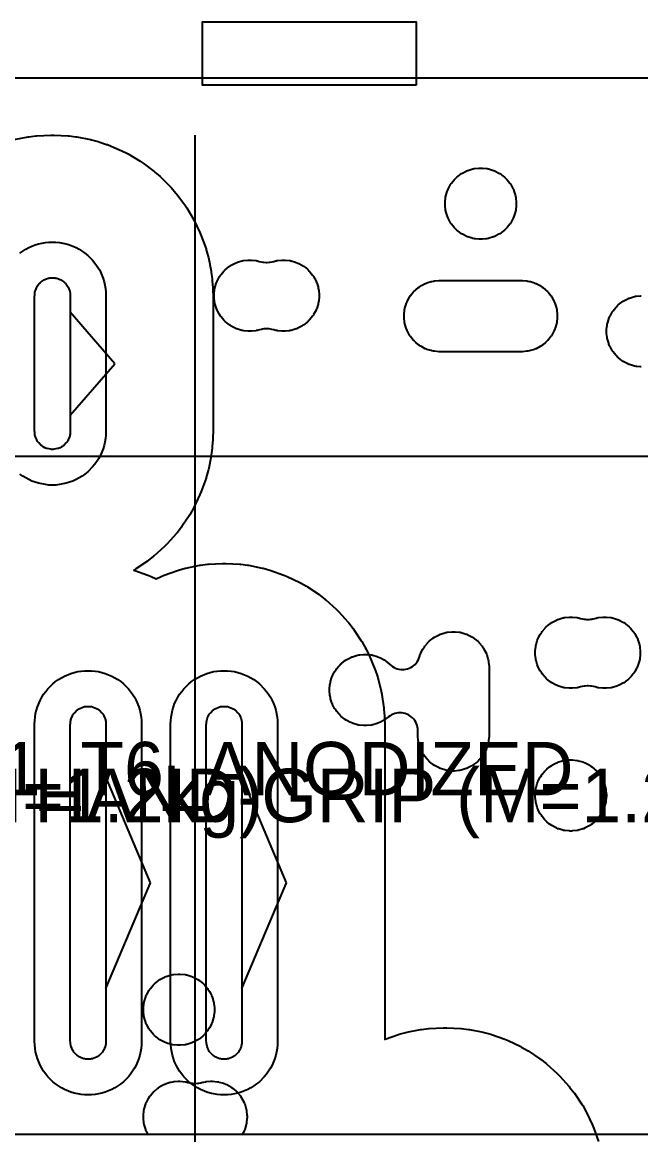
# Model space of a CAD drawing. Header units: metres. Extents: x -26 to 187, y -129 to 38.
# Drawn here: x 16.3 to 51, y -59 to 3.3 of the extents above; entities that cross this region are included whole.
import ezdxf

# ---------------------------------------------------------------- set-up
doc = ezdxf.new("R2010")
doc.units = ezdxf.units.M
for name, color, linetype in [('上锡区', 2, 'Continuous'), ('人机工程手柄', 3, 'Continuous'), ('压扣压舌', 31, 'Continuous'), ('导流倒角', 14, 'Continuous'), ('氮气保护', 130, 'Continuous'), ('沉板区', 1, 'Continuous'), ('耐磨导轨', 4, 'Continuous'), ('避位区', 6, 'Continuous')]:
    doc.layers.add(name, color=color, linetype=linetype)

msp = doc.modelspace()

# ---------------------------------------------------------------- linework, layer by layer
at = {"layer": '上锡区'}
for points in [[(17, -12.049), (17.005, -11.951), (17.014, -11.854), (17.022, -11.805), (17.033, -11.758), (17.048, -11.711), (17.122, -11.531), (17.145, -11.488), (17.171, -11.446), (17.2, -11.406), (17.262, -11.331), (17.295, -11.295), (17.331, -11.262), (17.368, -11.231), (17.531, -11.122), (17.574, -11.099), (17.618, -11.078), (17.664, -11.062), (17.758, -11.033), (17.805, -11.022), (17.854, -11.014), (17.902, -11.01), (18.098, -11.01), (18.146, -11.014), (18.195, -11.022), (18.242, -11.033), (18.336, -11.062), (18.382, -11.078), (18.426, -11.099), (18.469, -11.122), (18.632, -11.231), (18.669, -11.262), (18.705, -11.295), (18.738, -11.331), (18.769, -11.368), (18.878, -11.531), (18.952, -11.711), (18.967, -11.758), (18.978, -11.805), (18.986, -11.854), (18.995, -11.951), (19, -12.049), (19, -19.571), (18.995, -19.669), (18.986, -19.766), (18.978, -19.815), (18.967, -19.862), (18.952, -19.909), (18.878, -20.089), (18.855, -20.132), (18.829, -20.174), (18.8, -20.214), (18.769, -20.251), (18.631, -20.389), (18.594, -20.42), (18.554, -20.449), (18.512, -20.475), (18.426, -20.521), (18.382, -20.542), (18.336, -20.558), (18.289, -20.572), (18.097, -20.61), (18.049, -20.615), (18, -20.618), (17.951, -20.615), (17.903, -20.61), (17.711, -20.572), (17.664, -20.558), (17.618, -20.542), (17.574, -20.521), (17.488, -20.475), (17.446, -20.449), (17.406, -20.42), (17.369, -20.389), (17.231, -20.251), (17.2, -20.214), (17.171, -20.174), (17.145, -20.132), (17.122, -20.089), (17.048, -19.909), (17.033, -19.862), (17.022, -19.815), (17.014, -19.766), (17.005, -19.669), (17, -19.571), (17, -12.049)], [(19, -36.049), (19.005, -35.951), (19.014, -35.854), (19.022, -35.805), (19.033, -35.758), (19.048, -35.711), (19.122, -35.531), (19.145, -35.488), (19.171, -35.446), (19.2, -35.406), (19.231, -35.369), (19.369, -35.231), (19.406, -35.2), (19.446, -35.171), (19.488, -35.145), (19.531, -35.122), (19.711, -35.048), (19.758, -35.033), (19.805, -35.022), (19.854, -35.014), (19.902, -35.01), (20.098, -35.01), (20.146, -35.014), (20.195, -35.022), (20.242, -35.033), (20.289, -35.048), (20.469, -35.122), (20.512, -35.145), (20.554, -35.171), (20.594, -35.2), (20.631, -35.231), (20.769, -35.369), (20.8, -35.406), (20.829, -35.446), (20.855, -35.488), (20.878, -35.531), (20.952, -35.711), (20.967, -35.758), (20.978, -35.805), (20.986, -35.854), (20.995, -35.951), (21, -36.049), (21, -53.731), (20.995, -53.829), (20.986, -53.926), (20.978, -53.975), (20.967, -54.022), (20.952, -54.069), (20.878, -54.249), (20.855, -54.292), (20.829, -54.334), (20.8, -54.374), (20.769, -54.411), (20.631, -54.549), (20.594, -54.58), (20.554, -54.609), (20.512, -54.635), (20.469, -54.658), (20.289, -54.732), (20.242, -54.747), (20.195, -54.758), (20.146, -54.766), (20.098, -54.77), (19.902, -54.77), (19.854, -54.766), (19.805, -54.758), (19.758, -54.747), (19.711, -54.732), (19.531, -54.658), (19.488, -54.635), (19.446, -54.609), (19.406, -54.58), (19.369, -54.549), (19.231, -54.411), (19.2, -54.374), (19.171, -54.334), (19.145, -54.292), (19.122, -54.249), (19.048, -54.069), (19.033, -54.022), (19.022, -53.975), (19.014, -53.926), (19.005, -53.829), (19, -53.731), (19, -36.049)], [(26.62, -36.049), (26.625, -35.951), (26.63, -35.903), (26.668, -35.711), (26.682, -35.664), (26.698, -35.618), (26.719, -35.574), (26.765, -35.488), (26.791, -35.446), (26.82, -35.406), (26.851, -35.369), (26.989, -35.231), (27.026, -35.2), (27.066, -35.171), (27.108, -35.145), (27.151, -35.122), (27.331, -35.048), (27.378, -35.033), (27.425, -35.022), (27.474, -35.014), (27.522, -35.01), (27.718, -35.01), (27.766, -35.014), (27.815, -35.022), (27.862, -35.033), (27.909, -35.048), (28.089, -35.122), (28.132, -35.145), (28.174, -35.171), (28.214, -35.2), (28.251, -35.231), (28.389, -35.369), (28.42, -35.406), (28.449, -35.446), (28.475, -35.488), (28.521, -35.574), (28.542, -35.618), (28.558, -35.664), (28.572, -35.711), (28.61, -35.903), (28.615, -35.951), (28.62, -36.049), (28.62, -53.731), (28.615, -53.829), (28.61, -53.877), (28.572, -54.069), (28.558, -54.116), (28.542, -54.162), (28.521, -54.206), (28.475, -54.292), (28.449, -54.334), (28.42, -54.374), (28.389, -54.411), (28.251, -54.549), (28.214, -54.58), (28.174, -54.609), (28.132, -54.635), (28.089, -54.658), (27.909, -54.732), (27.862, -54.747), (27.815, -54.758), (27.766, -54.766), (27.718, -54.77), (27.522, -54.77), (27.474, -54.766), (27.425, -54.758), (27.378, -54.747), (27.331, -54.732), (27.151, -54.658), (27.108, -54.635), (27.066, -54.609), (27.026, -54.58), (26.989, -54.549), (26.851, -54.411), (26.82, -54.374), (26.791, -54.334), (26.765, -54.292), (26.719, -54.206), (26.698, -54.162), (26.682, -54.116), (26.668, -54.069), (26.63, -53.877), (26.625, -53.829), (26.62, -53.731), (26.62, -36.049)]]:
    msp.add_lwpolyline(points, dxfattribs=at)
at = {"layer": '人机工程手柄'}
for points in [[(-16.991, -58.991), (-17, -58.804), (-17, -21.196), (-16.991, -21.009), (-16.804, -21), (87.804, -21), (87.991, -21.009), (88, -21.196), (88, -58.804), (87.991, -58.991), (87.804, -59), (-16.804, -59), (-16.991, -58.991)], [(12.009, -58.991), (12, -58.804), (12, -21.196), (12.009, -21.009), (12.196, -21), (116.804, -21), (116.991, -21.009), (117, -21.196), (117, -58.804), (116.991, -58.991), (116.804, -59), (12.196, -59), (12.009, -58.991)]]:
    msp.add_lwpolyline(points, close=True, dxfattribs=at)
at = {"layer": '压扣压舌'}
msp.add_lwpolyline([(38.4, -0.19), (38.4, 3.31), (26.4, 3.31), (26.4, -0.19), (38.4, -0.19)], close=True, dxfattribs=at)
at = {"layer": '导流倒角'}
for p, q in [((21.5, -15.814), (19, -12.931)), ((19, -18.696), (21.5, -15.814)), ((23.5, -44.89), (21, -38.962)), ((31.12, -44.89), (28.62, -38.962)), ((21, -50.818), (23.5, -44.89)), ((28.62, -50.818), (31.12, -44.89))]:
    msp.add_line(p, q, dxfattribs=at)
for points in [[(16.176, -9.623), (16.502, -9.405), (16.675, -9.312), (16.852, -9.228), (17.037, -9.162), (17.224, -9.105), (17.415, -9.058), (17.609, -9.029), (17.804, -9.01), (18.196, -9.01), (18.391, -9.029), (18.585, -9.058), (18.776, -9.105), (18.963, -9.162), (19.148, -9.228), (19.325, -9.312), (19.498, -9.405), (19.824, -9.623), (19.976, -9.747), (20.121, -9.879), (20.253, -10.024), (20.377, -10.176), (20.65, -10.584), (20.838, -11.037), (20.895, -11.224), (20.942, -11.415), (20.971, -11.609), (20.99, -11.804), (21, -12), (21, -19.62), (20.99, -19.816), (20.971, -20.011), (20.942, -20.205), (20.895, -20.396), (20.838, -20.583), (20.688, -20.945), (20.595, -21.118), (20.494, -21.287), (20.377, -21.444), (20.253, -21.596), (19.976, -21.873), (19.824, -21.997), (19.667, -22.114), (19.498, -22.215), (19.325, -22.308), (19.148, -22.392), (18.963, -22.458), (18.776, -22.515), (18.391, -22.591), (18.196, -22.61), (18, -22.62), (17.804, -22.61), (17.609, -22.591), (17.224, -22.515), (17.037, -22.458), (16.852, -22.392), (16.675, -22.308), (16.502, -22.215), (16.333, -22.114), (16.176, -21.997)], [(17, -36), (17.01, -35.804), (17.029, -35.609), (17.058, -35.415), (17.105, -35.224), (17.162, -35.037), (17.312, -34.675), (17.405, -34.502), (17.506, -34.333), (17.623, -34.176), (17.747, -34.024), (18.024, -33.747), (18.176, -33.623), (18.333, -33.506), (18.502, -33.405), (18.675, -33.312), (19.037, -33.162), (19.224, -33.105), (19.415, -33.058), (19.609, -33.029), (19.804, -33.01), (20.196, -33.01), (20.391, -33.029), (20.585, -33.058), (20.776, -33.105), (20.963, -33.162), (21.325, -33.312), (21.498, -33.405), (21.667, -33.506), (21.824, -33.623), (21.976, -33.747), (22.253, -34.024), (22.377, -34.176), (22.494, -34.333), (22.595, -34.502), (22.688, -34.675), (22.838, -35.037), (22.895, -35.224), (22.942, -35.415), (22.971, -35.609), (22.99, -35.804), (23, -36), (23, -53.78), (22.99, -53.976), (22.971, -54.171), (22.942, -54.365), (22.895, -54.556), (22.838, -54.743), (22.688, -55.105), (22.595, -55.278), (22.494, -55.447), (22.377, -55.604), (22.253, -55.756), (21.976, -56.033), (21.824, -56.157), (21.667, -56.274), (21.498, -56.375), (21.325, -56.468), (20.963, -56.618), (20.776, -56.675), (20.585, -56.722), (20.391, -56.751), (20.196, -56.77), (19.804, -56.77), (19.609, -56.751), (19.415, -56.722), (19.224, -56.675), (19.037, -56.618), (18.675, -56.468), (18.502, -56.375), (18.333, -56.274), (18.176, -56.157), (18.024, -56.033), (17.747, -55.756), (17.623, -55.604), (17.506, -55.447), (17.405, -55.278), (17.312, -55.105), (17.162, -54.743), (17.105, -54.556), (17.058, -54.365), (17.029, -54.171), (17.01, -53.976), (17, -53.78), (17, -36)], [(24.62, -36), (24.63, -35.804), (24.649, -35.609), (24.725, -35.224), (24.782, -35.037), (24.848, -34.852), (24.932, -34.675), (25.025, -34.502), (25.126, -34.333), (25.243, -34.176), (25.367, -34.024), (25.644, -33.747), (25.796, -33.623), (25.953, -33.506), (26.122, -33.405), (26.295, -33.312), (26.657, -33.162), (26.844, -33.105), (27.035, -33.058), (27.229, -33.029), (27.424, -33.01), (27.816, -33.01), (28.011, -33.029), (28.205, -33.058), (28.396, -33.105), (28.583, -33.162), (28.945, -33.312), (29.118, -33.405), (29.287, -33.506), (29.444, -33.623), (29.596, -33.747), (29.873, -34.024), (29.997, -34.176), (30.114, -34.333), (30.215, -34.502), (30.308, -34.675), (30.392, -34.852), (30.458, -35.037), (30.515, -35.224), (30.591, -35.609), (30.61, -35.804), (30.62, -36), (30.62, -53.78), (30.61, -53.976), (30.591, -54.171), (30.515, -54.556), (30.458, -54.743), (30.392, -54.928), (30.308, -55.105), (30.215, -55.278), (30.114, -55.447), (29.997, -55.604), (29.873, -55.756), (29.596, -56.033), (29.444, -56.157), (29.287, -56.274), (29.118, -56.375), (28.945, -56.468), (28.583, -56.618), (28.396, -56.675), (28.205, -56.722), (28.011, -56.751), (27.816, -56.77), (27.424, -56.77), (27.229, -56.751), (27.035, -56.722), (26.844, -56.675), (26.657, -56.618), (26.295, -56.468), (26.122, -56.375), (25.953, -56.274), (25.796, -56.157), (25.644, -56.033), (25.367, -55.756), (25.243, -55.604), (25.126, -55.447), (25.025, -55.278), (24.932, -55.105), (24.848, -54.928), (24.782, -54.743), (24.725, -54.556), (24.649, -54.171), (24.63, -53.976), (24.62, -53.78), (24.62, -36)]]:
    msp.add_lwpolyline(points, dxfattribs=at)
at = {"layer": '氮气保护'}
msp.add_line((26.005, -79), (26.005, -3.01), dxfattribs=at)
msp.add_lwpolyline([(15.862, -3.261), (16.632, -3.108), (16.68, -3.101), (17.07, -3.053), (17.118, -3.048), (17.902, -3.01), (18.098, -3.01), (18.882, -3.048), (18.93, -3.053), (19.32, -3.101), (19.368, -3.108), (20.138, -3.261), (20.186, -3.273), (20.564, -3.378), (20.658, -3.406), (21.031, -3.53), (21.077, -3.546), (21.802, -3.846), (21.846, -3.867), (22.197, -4.044), (22.24, -4.067), (22.913, -4.47), (23.076, -4.579), (23.707, -5.047), (23.744, -5.078), (24.042, -5.334), (24.078, -5.367), (24.633, -5.922), (24.666, -5.958), (24.922, -6.256), (24.953, -6.293), (25.421, -6.924), (25.529, -7.086), (25.933, -7.76), (26.269, -8.469), (26.343, -8.65), (26.608, -9.389), (26.622, -9.436), (26.727, -9.814), (26.739, -9.862), (26.892, -10.632), (26.899, -10.68), (26.947, -11.07), (26.957, -11.167), (26.986, -11.559), (26.99, -11.657), (27, -12.049), (27, -19.571), (26.99, -19.963), (26.986, -20.061), (26.957, -20.453), (26.947, -20.55), (26.899, -20.94), (26.892, -20.988), (26.739, -21.758), (26.727, -21.806), (26.622, -22.184), (26.608, -22.231), (26.343, -22.97), (26.269, -23.151), (25.933, -23.861), (25.91, -23.903), (25.716, -24.245), (25.691, -24.287), (25.255, -24.94), (25.226, -24.979), (24.984, -25.289), (24.954, -25.326), (24.426, -25.908), (24.288, -26.046), (23.706, -26.574), (23.669, -26.604), (23.359, -26.846), (23.32, -26.875), (22.667, -27.311), (22.625, -27.336), (22.556, -27.376), (22.564, -27.378), (22.611, -27.392), (23.35, -27.657), (23.531, -27.731), (23.81, -27.863), (24.089, -27.731), (24.27, -27.657), (25.009, -27.392), (25.056, -27.378), (25.434, -27.273), (25.482, -27.261), (26.252, -27.108), (26.3, -27.101), (26.69, -27.053), (26.738, -27.048), (27.522, -27.01), (27.718, -27.01), (28.502, -27.048), (28.55, -27.053), (28.94, -27.101), (28.988, -27.108), (29.758, -27.261), (29.806, -27.273), (30.184, -27.378), (30.231, -27.392), (30.97, -27.657), (31.151, -27.731), (31.861, -28.067), (31.903, -28.09), (32.245, -28.284), (32.287, -28.309), (32.94, -28.745), (32.979, -28.774), (33.289, -29.016), (33.326, -29.046), (33.908, -29.574), (34.046, -29.712), (34.574, -30.294), (34.604, -30.331), (34.846, -30.641), (34.875, -30.68), (35.311, -31.333), (35.336, -31.375), (35.53, -31.717), (35.576, -31.803), (35.753, -32.154), (35.774, -32.198), (36.074, -32.923), (36.09, -32.969), (36.214, -33.342), (36.228, -33.389), (36.419, -34.15), (36.457, -34.342), (36.572, -35.119), (36.577, -35.167), (36.606, -35.559), (36.61, -35.657), (36.62, -36.049), (36.62, -53.669), (36.65, -53.657), (37.389, -53.392), (37.436, -53.378), (37.814, -53.273), (37.862, -53.261), (38.632, -53.108), (38.68, -53.101), (39.07, -53.053), (39.118, -53.048), (39.902, -53.01), (40.098, -53.01), (40.882, -53.048), (40.93, -53.053), (41.32, -53.101), (41.368, -53.108), (42.138, -53.261), (42.186, -53.273), (42.564, -53.378), (42.611, -53.392), (43.35, -53.657), (43.531, -53.731), (44.241, -54.067), (44.283, -54.09), (44.625, -54.284), (44.667, -54.309), (45.32, -54.745), (45.359, -54.774), (45.669, -55.016), (45.706, -55.046), (46.288, -55.574), (46.426, -55.712), (46.954, -56.294), (46.984, -56.331), (47.226, -56.641), (47.255, -56.68), (47.691, -57.333), (47.716, -57.375), (47.91, -57.717), (47.933, -57.759), (48.269, -58.469), (48.343, -58.65), (48.608, -59.389)], dxfattribs=at)
at = {"layer": '沉板区'}
msp.add_lwpolyline([(0.724, 0.2), (99.276, 0.2)], dxfattribs=at)
at = {"layer": '避位区'}
for points in [[(40.037, -7.216), (40.034, -7.191), (40.01, -6.948), (40.007, -6.899), (40.007, -6.801), (40.01, -6.752), (40.034, -6.509), (40.037, -6.484), (40.046, -6.436), (40.053, -6.413), (40.124, -6.179), (40.14, -6.132), (40.178, -6.042), (40.199, -5.998), (40.314, -5.782), (40.326, -5.761), (40.353, -5.72), (40.368, -5.701), (40.523, -5.512), (40.556, -5.475), (40.625, -5.406), (40.662, -5.373), (40.813, -5.249), (40.852, -5.22), (40.933, -5.166), (40.975, -5.141), (41.191, -5.025), (41.213, -5.014), (41.258, -4.996), (41.282, -4.988), (41.563, -4.903), (41.586, -4.896), (41.634, -4.887), (41.659, -4.884), (41.902, -4.86), (41.951, -4.857), (42.049, -4.857), (42.098, -4.86), (42.341, -4.884), (42.366, -4.887), (42.414, -4.896), (42.437, -4.903), (42.718, -4.988), (42.742, -4.996), (42.787, -5.014), (42.809, -5.025), (43.025, -5.141), (43.067, -5.166), (43.148, -5.22), (43.187, -5.249), (43.338, -5.373), (43.375, -5.406), (43.444, -5.475), (43.477, -5.512), (43.632, -5.701), (43.647, -5.72), (43.674, -5.761), (43.686, -5.782), (43.825, -6.041), (43.836, -6.063), (43.854, -6.108), (43.862, -6.132), (43.933, -6.366), (43.945, -6.413), (43.964, -6.509), (43.971, -6.558), (43.99, -6.752), (43.993, -6.801), (43.993, -6.899), (43.99, -6.948), (43.966, -7.191), (43.963, -7.216), (43.954, -7.264), (43.947, -7.287), (43.876, -7.521), (43.86, -7.568), (43.822, -7.658), (43.801, -7.702), (43.686, -7.918), (43.674, -7.939), (43.647, -7.98), (43.632, -7.999), (43.477, -8.188), (43.444, -8.225), (43.375, -8.294), (43.338, -8.327), (43.187, -8.451), (43.148, -8.48), (43.067, -8.534), (43.025, -8.559), (42.809, -8.675), (42.787, -8.686), (42.742, -8.704), (42.718, -8.712), (42.484, -8.783), (42.437, -8.795), (42.341, -8.814), (42.292, -8.821), (42.098, -8.84), (42.049, -8.843), (41.951, -8.843), (41.902, -8.84), (41.708, -8.821), (41.659, -8.814), (41.563, -8.795), (41.516, -8.783), (41.282, -8.712), (41.258, -8.704), (41.213, -8.686), (41.191, -8.675), (40.975, -8.559), (40.933, -8.534), (40.852, -8.48), (40.813, -8.451), (40.662, -8.327), (40.625, -8.294), (40.556, -8.225), (40.523, -8.188), (40.368, -7.999), (40.353, -7.98), (40.326, -7.939), (40.314, -7.918), (40.199, -7.702), (40.178, -7.658), (40.14, -7.568), (40.124, -7.521), (40.053, -7.287), (40.046, -7.264), (40.037, -7.216)], [(27.087, -12.366), (27.084, -12.341), (27.06, -12.098), (27.057, -12.049), (27.057, -11.951), (27.06, -11.902), (27.084, -11.659), (27.087, -11.634), (27.096, -11.586), (27.103, -11.563), (27.174, -11.329), (27.19, -11.282), (27.228, -11.192), (27.249, -11.148), (27.341, -10.975), (27.366, -10.933), (27.42, -10.852), (27.449, -10.813), (27.605, -10.624), (27.621, -10.605), (27.655, -10.571), (27.674, -10.555), (27.901, -10.368), (27.92, -10.353), (27.961, -10.326), (27.982, -10.314), (28.198, -10.199), (28.242, -10.178), (28.332, -10.14), (28.379, -10.124), (28.613, -10.053), (28.636, -10.046), (28.684, -10.037), (28.709, -10.034), (28.952, -10.01), (29.001, -10.007), (29.099, -10.007), (29.148, -10.01), (29.391, -10.034), (29.416, -10.037), (29.464, -10.046), (29.487, -10.053), (29.536, -10.068), (29.593, -10.083), (29.679, -10.104), (29.795, -10.124), (29.853, -10.131), (29.971, -10.138), (30.029, -10.138), (30.147, -10.131), (30.205, -10.124), (30.321, -10.104), (30.407, -10.083), (30.464, -10.068), (30.513, -10.053), (30.536, -10.046), (30.584, -10.037), (30.609, -10.034), (30.852, -10.01), (30.901, -10.007), (30.999, -10.007), (31.048, -10.01), (31.291, -10.034), (31.316, -10.037), (31.364, -10.046), (31.387, -10.053), (31.621, -10.124), (31.668, -10.14), (31.758, -10.178), (31.802, -10.199), (32.018, -10.314), (32.039, -10.326), (32.08, -10.353), (32.099, -10.368), (32.288, -10.523), (32.325, -10.556), (32.394, -10.625), (32.427, -10.662), (32.582, -10.851), (32.597, -10.87), (32.624, -10.911), (32.636, -10.932), (32.775, -11.191), (32.786, -11.213), (32.804, -11.258), (32.812, -11.282), (32.883, -11.516), (32.895, -11.563), (32.914, -11.659), (32.921, -11.708), (32.945, -11.951), (32.947, -11.976), (32.947, -12.024), (32.945, -12.049), (32.921, -12.292), (32.914, -12.341), (32.895, -12.437), (32.883, -12.484), (32.812, -12.718), (32.804, -12.742), (32.786, -12.787), (32.775, -12.809), (32.636, -13.068), (32.624, -13.089), (32.597, -13.13), (32.582, -13.149), (32.427, -13.338), (32.394, -13.375), (32.325, -13.444), (32.288, -13.477), (32.137, -13.601), (32.098, -13.63), (32.017, -13.684), (31.975, -13.709), (31.759, -13.825), (31.737, -13.836), (31.692, -13.854), (31.668, -13.862), (31.387, -13.947), (31.364, -13.954), (31.316, -13.963), (31.291, -13.966), (31.048, -13.99), (30.999, -13.993), (30.901, -13.993), (30.852, -13.99), (30.609, -13.966), (30.584, -13.963), (30.536, -13.954), (30.513, -13.947), (30.471, -13.935), (30.399, -13.916), (30.292, -13.892), (30.22, -13.878), (30.147, -13.87), (30.074, -13.865), (29.926, -13.865), (29.853, -13.87), (29.78, -13.878), (29.708, -13.892), (29.601, -13.916), (29.529, -13.935), (29.487, -13.947), (29.464, -13.954), (29.416, -13.963), (29.391, -13.966), (29.148, -13.99), (29.099, -13.993), (29.001, -13.993), (28.952, -13.99), (28.709, -13.966), (28.684, -13.963), (28.636, -13.954), (28.613, -13.947), (28.332, -13.862), (28.308, -13.854), (28.263, -13.836), (28.241, -13.825), (28.025, -13.709), (27.983, -13.684), (27.902, -13.63), (27.863, -13.601), (27.674, -13.445), (27.655, -13.429), (27.621, -13.395), (27.605, -13.376), (27.449, -13.187), (27.42, -13.148), (27.366, -13.067), (27.341, -13.025), (27.249, -12.852), (27.228, -12.808), (27.19, -12.718), (27.174, -12.671), (27.103, -12.437), (27.096, -12.414), (27.087, -12.366)], [(37.737, -13.516), (37.734, -13.491), (37.71, -13.248), (37.707, -13.199), (37.707, -13.101), (37.71, -13.052), (37.734, -12.809), (37.737, -12.784), (37.746, -12.736), (37.753, -12.713), (37.824, -12.479), (37.84, -12.432), (37.878, -12.342), (37.899, -12.298), (38.014, -12.082), (38.026, -12.061), (38.053, -12.02), (38.068, -12.001), (38.223, -11.812), (38.256, -11.775), (38.325, -11.706), (38.362, -11.673), (38.513, -11.549), (38.552, -11.52), (38.633, -11.466), (38.675, -11.441), (38.891, -11.325), (38.913, -11.314), (38.958, -11.296), (38.982, -11.288), (39.216, -11.217), (39.263, -11.205), (39.359, -11.186), (39.408, -11.179), (39.651, -11.155), (39.676, -11.153), (39.725, -11.151), (39.749, -11.15), (44.251, -11.15), (44.275, -11.151), (44.324, -11.153), (44.349, -11.155), (44.592, -11.179), (44.641, -11.186), (44.737, -11.205), (44.784, -11.217), (45.018, -11.288), (45.042, -11.296), (45.087, -11.314), (45.109, -11.325), (45.325, -11.441), (45.367, -11.466), (45.448, -11.52), (45.487, -11.549), (45.638, -11.673), (45.675, -11.706), (45.744, -11.775), (45.777, -11.812), (45.932, -12.001), (45.947, -12.02), (45.974, -12.061), (45.986, -12.082), (46.101, -12.298), (46.122, -12.342), (46.16, -12.432), (46.176, -12.479), (46.247, -12.713), (46.254, -12.736), (46.263, -12.784), (46.266, -12.809), (46.29, -13.052), (46.293, -13.101), (46.293, -13.199), (46.29, -13.248), (46.266, -13.491), (46.263, -13.516), (46.254, -13.564), (46.247, -13.587), (46.176, -13.821), (46.16, -13.868), (46.122, -13.958), (46.101, -14.002), (45.986, -14.218), (45.974, -14.239), (45.947, -14.28), (45.932, -14.299), (45.777, -14.488), (45.744, -14.525), (45.675, -14.594), (45.638, -14.627), (45.487, -14.751), (45.448, -14.78), (45.367, -14.834), (45.325, -14.859), (45.109, -14.975), (45.087, -14.986), (45.042, -15.004), (45.018, -15.012), (44.784, -15.083), (44.737, -15.095), (44.641, -15.114), (44.592, -15.121), (44.349, -15.145), (44.324, -15.147), (44.275, -15.149), (44.251, -15.15), (39.749, -15.15), (39.725, -15.149), (39.676, -15.147), (39.651, -15.145), (39.408, -15.121), (39.359, -15.114), (39.263, -15.095), (39.216, -15.083), (38.982, -15.012), (38.958, -15.004), (38.913, -14.986), (38.891, -14.975), (38.675, -14.859), (38.633, -14.834), (38.552, -14.78), (38.513, -14.751), (38.362, -14.627), (38.325, -14.594), (38.256, -14.525), (38.223, -14.488), (38.068, -14.299), (38.053, -14.28), (38.026, -14.239), (38.014, -14.218), (37.899, -14.002), (37.878, -13.958), (37.84, -13.868), (37.824, -13.821), (37.753, -13.587), (37.746, -13.564), (37.737, -13.516)], [(49.087, -13.634), (49.096, -13.586), (49.103, -13.563), (49.174, -13.329), (49.19, -13.282), (49.228, -13.192), (49.249, -13.148), (49.364, -12.932), (49.376, -12.911), (49.403, -12.87), (49.418, -12.851), (49.573, -12.662), (49.606, -12.625), (49.675, -12.556), (49.712, -12.523), (49.863, -12.399), (49.902, -12.37), (49.983, -12.316), (50.025, -12.291), (50.241, -12.175), (50.263, -12.164), (50.308, -12.146), (50.332, -12.138), (50.613, -12.053), (50.636, -12.046), (50.684, -12.037), (50.709, -12.034), (50.952, -12.01), (51.001, -12.007)], [(51.001, -15.993), (50.952, -15.99), (50.758, -15.971), (50.709, -15.964), (50.613, -15.945), (50.566, -15.933), (50.332, -15.862), (50.308, -15.854), (50.263, -15.836), (50.241, -15.825), (50.025, -15.709), (49.983, -15.684), (49.902, -15.63), (49.863, -15.601), (49.712, -15.477), (49.675, -15.444), (49.606, -15.375), (49.573, -15.338), (49.418, -15.149), (49.403, -15.13), (49.376, -15.089), (49.364, -15.068), (49.249, -14.852), (49.228, -14.808), (49.19, -14.718), (49.174, -14.671), (49.103, -14.437), (49.096, -14.414), (49.087, -14.366), (49.084, -14.341), (49.06, -14.098), (49.057, -14.049), (49.057, -13.951), (49.06, -13.902), (49.084, -13.659), (49.087, -13.634)], [(45.087, -31.634), (45.096, -31.586), (45.103, -31.563), (45.174, -31.329), (45.19, -31.282), (45.228, -31.192), (45.249, -31.148), (45.341, -30.975), (45.366, -30.933), (45.42, -30.852), (45.449, -30.813), (45.605, -30.624), (45.621, -30.605), (45.655, -30.571), (45.674, -30.555), (45.863, -30.399), (45.902, -30.37), (45.983, -30.316), (46.025, -30.291), (46.241, -30.175), (46.263, -30.164), (46.308, -30.146), (46.332, -30.138), (46.613, -30.053), (46.636, -30.046), (46.684, -30.037), (46.709, -30.034), (46.952, -30.01), (47.001, -30.007), (47.099, -30.007), (47.148, -30.01), (47.391, -30.034), (47.416, -30.037), (47.464, -30.046), (47.487, -30.053), (47.529, -30.065), (47.601, -30.084), (47.708, -30.108), (47.78, -30.122), (47.853, -30.13), (47.926, -30.135), (48.074, -30.135), (48.147, -30.13), (48.22, -30.122), (48.292, -30.108), (48.399, -30.084), (48.471, -30.065), (48.513, -30.053), (48.536, -30.046), (48.584, -30.037), (48.609, -30.034), (48.852, -30.01), (48.901, -30.007), (48.999, -30.007), (49.048, -30.01), (49.291, -30.034), (49.316, -30.037), (49.364, -30.046), (49.387, -30.053), (49.668, -30.138), (49.692, -30.146), (49.737, -30.164), (49.759, -30.175), (49.975, -30.291), (50.017, -30.316), (50.098, -30.37), (50.137, -30.399), (50.326, -30.555), (50.345, -30.571), (50.379, -30.605), (50.395, -30.624), (50.551, -30.813), (50.58, -30.852), (50.634, -30.933), (50.659, -30.975), (50.775, -31.191), (50.786, -31.213), (50.804, -31.258), (50.812, -31.282), (50.883, -31.516), (50.895, -31.563), (50.914, -31.659), (50.921, -31.708), (50.94, -31.902), (50.943, -31.951), (50.943, -32.049), (50.94, -32.098), (50.916, -32.341), (50.913, -32.366), (50.904, -32.414), (50.897, -32.437), (50.826, -32.671), (50.81, -32.718), (50.772, -32.808), (50.751, -32.852), (50.659, -33.025), (50.634, -33.067), (50.58, -33.148), (50.551, -33.187), (50.427, -33.338), (50.394, -33.375), (50.325, -33.444), (50.288, -33.477), (50.137, -33.601), (50.098, -33.63), (50.017, -33.684), (49.975, -33.709), (49.802, -33.801), (49.758, -33.822), (49.668, -33.86), (49.621, -33.876), (49.387, -33.947), (49.364, -33.954), (49.316, -33.963), (49.291, -33.966), (49.048, -33.99), (48.999, -33.993), (48.901, -33.993), (48.852, -33.99), (48.609, -33.966), (48.584, -33.963), (48.536, -33.954), (48.513, -33.947), (48.464, -33.932), (48.407, -33.917), (48.321, -33.896), (48.205, -33.876), (48.147, -33.869), (48.029, -33.862), (47.971, -33.862), (47.853, -33.869), (47.795, -33.876), (47.679, -33.896), (47.593, -33.917), (47.536, -33.932), (47.487, -33.947), (47.464, -33.954), (47.416, -33.963), (47.391, -33.966), (47.148, -33.99), (47.099, -33.993), (47.001, -33.993), (46.952, -33.99), (46.709, -33.966), (46.684, -33.963), (46.636, -33.954), (46.613, -33.947), (46.379, -33.876), (46.332, -33.86), (46.242, -33.822), (46.198, -33.801), (46.025, -33.709), (45.983, -33.684), (45.902, -33.63), (45.863, -33.601), (45.712, -33.477), (45.675, -33.444), (45.606, -33.375), (45.573, -33.338), (45.449, -33.187), (45.42, -33.148), (45.366, -33.067), (45.341, -33.025), (45.249, -32.852), (45.228, -32.808), (45.19, -32.718), (45.174, -32.671), (45.103, -32.437), (45.096, -32.414), (45.087, -32.366), (45.084, -32.341), (45.06, -32.098), (45.057, -32.049), (45.057, -31.951), (45.06, -31.902), (45.084, -31.659), (45.087, -31.634)], [(33.528, -34.119), (33.528, -34.071), (33.53, -34.046), (33.554, -33.803), (33.561, -33.754), (33.58, -33.658), (33.592, -33.611), (33.663, -33.377), (33.671, -33.353), (33.689, -33.308), (33.7, -33.286), (33.816, -33.07), (33.841, -33.028), (33.895, -32.947), (33.924, -32.908), (34.048, -32.757), (34.081, -32.72), (34.15, -32.651), (34.187, -32.618), (34.338, -32.494), (34.377, -32.465), (34.458, -32.411), (34.5, -32.386), (34.716, -32.27), (34.738, -32.259), (34.783, -32.241), (34.807, -32.233), (35.041, -32.162), (35.088, -32.15), (35.184, -32.131), (35.233, -32.124), (35.427, -32.105), (35.476, -32.102), (35.574, -32.102), (35.623, -32.105), (35.866, -32.129), (35.891, -32.132), (35.939, -32.141), (35.962, -32.148), (36.196, -32.219), (36.243, -32.235), (36.333, -32.273), (36.377, -32.294), (36.55, -32.386), (36.592, -32.411), (36.673, -32.465), (36.712, -32.494), (36.863, -32.618), (36.9, -32.651), (36.908, -32.659), (36.98, -32.725), (37.059, -32.784), (37.143, -32.834), (37.232, -32.876), (37.325, -32.909), (37.42, -32.933), (37.517, -32.948), (37.615, -32.952), (37.713, -32.948), (37.81, -32.933), (37.905, -32.909), (37.997, -32.876), (38.086, -32.834), (38.17, -32.784), (38.249, -32.725), (38.322, -32.659), (38.388, -32.587), (38.446, -32.508), (38.497, -32.424), (38.539, -32.335), (38.572, -32.243), (38.613, -32.107), (38.621, -32.083), (38.639, -32.038), (38.65, -32.016), (38.766, -31.8), (38.791, -31.758), (38.845, -31.677), (38.874, -31.638), (39.03, -31.449), (39.046, -31.43), (39.08, -31.396), (39.099, -31.38), (39.288, -31.224), (39.327, -31.195), (39.408, -31.141), (39.45, -31.116), (39.666, -31), (39.688, -30.989), (39.733, -30.971), (39.757, -30.963), (40.038, -30.878), (40.061, -30.871), (40.109, -30.862), (40.134, -30.859), (40.377, -30.835), (40.426, -30.832), (40.524, -30.832), (40.573, -30.835), (40.816, -30.859), (40.841, -30.862), (40.889, -30.871), (40.912, -30.878), (41.193, -30.963), (41.217, -30.971), (41.262, -30.989), (41.284, -31), (41.5, -31.116), (41.542, -31.141), (41.623, -31.195), (41.662, -31.224), (41.851, -31.38), (41.87, -31.396), (41.904, -31.43), (41.92, -31.449), (42.076, -31.638), (42.105, -31.677), (42.159, -31.758), (42.184, -31.8), (42.3, -32.016), (42.311, -32.038), (42.329, -32.083), (42.337, -32.107), (42.408, -32.341), (42.42, -32.388), (42.439, -32.484), (42.446, -32.533), (42.47, -32.776), (42.472, -32.801), (42.474, -32.85), (42.475, -32.874), (42.475, -36.586), (42.474, -36.61), (42.472, -36.659), (42.47, -36.684), (42.446, -36.927), (42.439, -36.976), (42.42, -37.072), (42.408, -37.119), (42.337, -37.353), (42.329, -37.377), (42.311, -37.422), (42.3, -37.444), (42.184, -37.66), (42.159, -37.702), (42.105, -37.783), (42.076, -37.822), (41.952, -37.973), (41.919, -38.01), (41.85, -38.079), (41.813, -38.112), (41.662, -38.236), (41.623, -38.265), (41.542, -38.319), (41.5, -38.344), (41.284, -38.46), (41.262, -38.471), (41.217, -38.489), (41.193, -38.497), (40.959, -38.568), (40.912, -38.58), (40.816, -38.599), (40.767, -38.606), (40.524, -38.63), (40.499, -38.632), (40.451, -38.632), (40.426, -38.63), (40.183, -38.606), (40.134, -38.599), (40.038, -38.58), (39.991, -38.568), (39.757, -38.497), (39.733, -38.489), (39.688, -38.471), (39.666, -38.46), (39.45, -38.344), (39.408, -38.319), (39.327, -38.265), (39.288, -38.236), (39.137, -38.112), (39.1, -38.079), (39.031, -38.01), (38.998, -37.973), (38.874, -37.822), (38.845, -37.783), (38.791, -37.702), (38.766, -37.66), (38.65, -37.444), (38.639, -37.422), (38.621, -37.377), (38.613, -37.353), (38.542, -37.119), (38.53, -37.072), (38.511, -36.976), (38.504, -36.927), (38.48, -36.684), (38.478, -36.659), (38.476, -36.61), (38.475, -36.586), (38.475, -36.363), (38.47, -36.265), (38.456, -36.168), (38.432, -36.073), (38.399, -35.98), (38.357, -35.892), (38.306, -35.808), (38.248, -35.729), (38.182, -35.656), (38.109, -35.59), (38.031, -35.532), (37.946, -35.481), (37.858, -35.439), (37.765, -35.406), (37.67, -35.382), (37.573, -35.368), (37.475, -35.363), (37.377, -35.368), (37.28, -35.382), (37.185, -35.406), (37.092, -35.439), (37.004, -35.481), (36.919, -35.532), (36.841, -35.59), (36.712, -35.696), (36.673, -35.725), (36.592, -35.779), (36.55, -35.804), (36.377, -35.896), (36.333, -35.917), (36.243, -35.955), (36.196, -35.971), (35.962, -36.042), (35.939, -36.049), (35.891, -36.058), (35.866, -36.061), (35.623, -36.085), (35.574, -36.088), (35.476, -36.088), (35.427, -36.085), (35.184, -36.061), (35.159, -36.058), (35.111, -36.049), (35.088, -36.042), (34.854, -35.971), (34.807, -35.955), (34.717, -35.917), (34.673, -35.896), (34.5, -35.804), (34.458, -35.779), (34.377, -35.725), (34.338, -35.696), (34.187, -35.572), (34.15, -35.539), (34.081, -35.47), (34.048, -35.433), (33.924, -35.282), (33.895, -35.243), (33.841, -35.162), (33.816, -35.12), (33.7, -34.904), (33.689, -34.882), (33.671, -34.837), (33.663, -34.813), (33.592, -34.579), (33.58, -34.532), (33.561, -34.436), (33.554, -34.387), (33.53, -34.144), (33.528, -34.119)], [(45.087, -40.366), (45.084, -40.341), (45.06, -40.098), (45.057, -40.049), (45.057, -39.951), (45.06, -39.902), (45.084, -39.659), (45.087, -39.634), (45.096, -39.586), (45.103, -39.563), (45.174, -39.329), (45.19, -39.282), (45.228, -39.192), (45.249, -39.148), (45.341, -38.975), (45.366, -38.933), (45.42, -38.852), (45.449, -38.813), (45.573, -38.662), (45.606, -38.625), (45.675, -38.556), (45.712, -38.523), (45.863, -38.399), (45.902, -38.37), (45.983, -38.316), (46.025, -38.291), (46.241, -38.175), (46.263, -38.164), (46.308, -38.146), (46.332, -38.138), (46.566, -38.067), (46.613, -38.055), (46.709, -38.036), (46.758, -38.029), (46.952, -38.01), (47.001, -38.007), (47.099, -38.007), (47.148, -38.01), (47.391, -38.034), (47.416, -38.037), (47.464, -38.046), (47.487, -38.053), (47.721, -38.124), (47.768, -38.14), (47.858, -38.178), (47.902, -38.199), (48.075, -38.291), (48.117, -38.316), (48.198, -38.37), (48.237, -38.399), (48.388, -38.523), (48.425, -38.556), (48.494, -38.625), (48.527, -38.662), (48.651, -38.813), (48.68, -38.852), (48.734, -38.933), (48.759, -38.975), (48.875, -39.191), (48.886, -39.213), (48.904, -39.258), (48.912, -39.282), (48.983, -39.516), (48.995, -39.563), (49.014, -39.659), (49.021, -39.708), (49.04, -39.902), (49.043, -39.951), (49.043, -40.049), (49.04, -40.098), (49.016, -40.341), (49.013, -40.366), (49.004, -40.414), (48.997, -40.437), (48.926, -40.671), (48.91, -40.718), (48.872, -40.808), (48.851, -40.852), (48.759, -41.025), (48.734, -41.067), (48.68, -41.148), (48.651, -41.187), (48.527, -41.338), (48.494, -41.375), (48.425, -41.444), (48.388, -41.477), (48.237, -41.601), (48.198, -41.63), (48.117, -41.684), (48.075, -41.709), (47.902, -41.801), (47.858, -41.822), (47.768, -41.86), (47.721, -41.876), (47.487, -41.947), (47.464, -41.954), (47.416, -41.963), (47.391, -41.966), (47.148, -41.99), (47.099, -41.993), (47.001, -41.993), (46.952, -41.99), (46.709, -41.966), (46.684, -41.963), (46.636, -41.954), (46.613, -41.947), (46.379, -41.876), (46.332, -41.86), (46.242, -41.822), (46.198, -41.801), (46.025, -41.709), (45.983, -41.684), (45.902, -41.63), (45.863, -41.601), (45.712, -41.477), (45.675, -41.444), (45.606, -41.375), (45.573, -41.338), (45.449, -41.187), (45.42, -41.148), (45.366, -41.067), (45.341, -41.025), (45.249, -40.852), (45.228, -40.808), (45.19, -40.718), (45.174, -40.671), (45.103, -40.437), (45.096, -40.414), (45.087, -40.366)], [(23.124, -52.366), (23.121, -52.341), (23.097, -52.098), (23.095, -52.049), (23.095, -51.951), (23.097, -51.902), (23.121, -51.659), (23.124, -51.634), (23.134, -51.586), (23.14, -51.563), (23.225, -51.282), (23.233, -51.258), (23.252, -51.213), (23.263, -51.191), (23.378, -50.975), (23.403, -50.933), (23.458, -50.852), (23.487, -50.813), (23.642, -50.624), (23.658, -50.605), (23.693, -50.571), (23.711, -50.555), (23.9, -50.399), (23.94, -50.37), (24.021, -50.316), (24.063, -50.291), (24.279, -50.175), (24.301, -50.164), (24.346, -50.146), (24.369, -50.138), (24.603, -50.067), (24.651, -50.055), (24.747, -50.036), (24.795, -50.029), (25.039, -50.005), (25.063, -50.003), (25.112, -50.003), (25.136, -50.005), (25.429, -50.034), (25.453, -50.037), (25.501, -50.046), (25.525, -50.053), (25.759, -50.124), (25.805, -50.14), (25.895, -50.178), (25.94, -50.199), (26.112, -50.291), (26.154, -50.316), (26.235, -50.37), (26.275, -50.399), (26.464, -50.555), (26.482, -50.571), (26.517, -50.605), (26.533, -50.624), (26.688, -50.813), (26.717, -50.852), (26.772, -50.933), (26.797, -50.975), (26.912, -51.191), (26.923, -51.213), (26.942, -51.258), (26.95, -51.282), (27.035, -51.563), (27.041, -51.586), (27.051, -51.634), (27.054, -51.659), (27.078, -51.902), (27.08, -51.951), (27.08, -52.049), (27.078, -52.098), (27.054, -52.341), (27.051, -52.366), (27.041, -52.414), (27.035, -52.437), (26.95, -52.718), (26.942, -52.742), (26.923, -52.787), (26.912, -52.809), (26.797, -53.025), (26.772, -53.067), (26.717, -53.148), (26.688, -53.187), (26.564, -53.338), (26.531, -53.375), (26.462, -53.444), (26.426, -53.477), (26.237, -53.632), (26.217, -53.647), (26.177, -53.674), (26.155, -53.686), (25.94, -53.801), (25.895, -53.822), (25.805, -53.86), (25.759, -53.876), (25.525, -53.947), (25.501, -53.954), (25.453, -53.963), (25.429, -53.966), (25.185, -53.99), (25.136, -53.993), (25.039, -53.993), (24.99, -53.99), (24.746, -53.966), (24.722, -53.963), (24.674, -53.954), (24.65, -53.947), (24.416, -53.876), (24.37, -53.86), (24.28, -53.822), (24.235, -53.801), (24.063, -53.709), (24.021, -53.684), (23.94, -53.63), (23.9, -53.601), (23.711, -53.445), (23.693, -53.429), (23.658, -53.395), (23.642, -53.376), (23.487, -53.187), (23.458, -53.148), (23.403, -53.067), (23.378, -53.025), (23.263, -52.809), (23.252, -52.787), (23.233, -52.742), (23.225, -52.718), (23.14, -52.437), (23.134, -52.414), (23.124, -52.366)], [(23.124, -58.366), (23.121, -58.341), (23.097, -58.098), (23.095, -58.049), (23.095, -57.951), (23.097, -57.902), (23.121, -57.659), (23.124, -57.634), (23.134, -57.586), (23.14, -57.563), (23.225, -57.282), (23.233, -57.258), (23.252, -57.213), (23.263, -57.191), (23.378, -56.975), (23.403, -56.933), (23.458, -56.852), (23.487, -56.813), (23.642, -56.624), (23.658, -56.605), (23.693, -56.571), (23.711, -56.555), (23.9, -56.399), (23.94, -56.37), (24.021, -56.316), (24.063, -56.291), (24.279, -56.175), (24.301, -56.164), (24.346, -56.146), (24.369, -56.138), (24.603, -56.067), (24.651, -56.055), (24.747, -56.036), (24.795, -56.029), (25.039, -56.005), (25.063, -56.003), (25.112, -56.003), (25.136, -56.005), (25.429, -56.034), (25.453, -56.037), (25.501, -56.046), (25.525, -56.053), (25.536, -56.056), (25.593, -56.072), (25.679, -56.092), (25.795, -56.113), (25.853, -56.12), (25.971, -56.127), (26.029, -56.127), (26.147, -56.12), (26.205, -56.113), (26.321, -56.092), (26.435, -56.065), (26.435, -56.065), (26.445, -56.063), (26.476, -56.055), (26.572, -56.036), (26.62, -56.029), (26.864, -56.005), (26.888, -56.003), (26.937, -56.003), (26.961, -56.005), (27.254, -56.034), (27.278, -56.037), (27.326, -56.046), (27.35, -56.053), (27.584, -56.124), (27.63, -56.14), (27.72, -56.178), (27.765, -56.199), (27.937, -56.291), (27.979, -56.316), (28.06, -56.37), (28.1, -56.399), (28.289, -56.555), (28.307, -56.571), (28.342, -56.605), (28.358, -56.624), (28.513, -56.813), (28.542, -56.852), (28.597, -56.933), (28.622, -56.975), (28.737, -57.191), (28.748, -57.213), (28.767, -57.258), (28.775, -57.282), (28.86, -57.563), (28.866, -57.586), (28.876, -57.634), (28.879, -57.659), (28.903, -57.902), (28.905, -57.951), (28.905, -58.049), (28.903, -58.098), (28.879, -58.341), (28.876, -58.366), (28.866, -58.414), (28.86, -58.437), (28.775, -58.718), (28.767, -58.742), (28.748, -58.787), (28.737, -58.809), (28.622, -59.025)], [(23.378, -59.025), (23.263, -58.809), (23.252, -58.787), (23.233, -58.742), (23.225, -58.718), (23.14, -58.437), (23.134, -58.414), (23.124, -58.366)]]:
    msp.add_lwpolyline(points, dxfattribs=at)

# ---------------------------------------------------------------- texts
at = {"layer": '人机工程手柄'}
for p in [(-12, -41.5), (17, -41.5)]:
    msp.add_text('HAND-GRIP (M=1.2kg)', height=3, dxfattribs=at).set_placement(p)
at = {"layer": '耐磨导轨'}
msp.add_text('WEAR-RAIL 6061_T6_ANODIZED', height=3, dxfattribs=at).set_placement((-15, -40))

doc.saveas('drawing.dxf')
